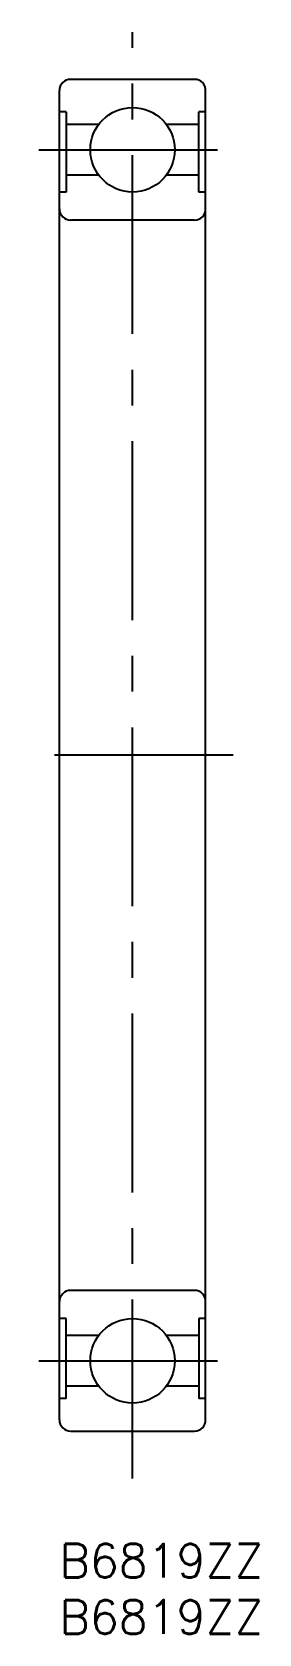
# Model space of a CAD drawing. Extents: x -2 to 18, y -8 to 134.
import ezdxf

# ---------------------------------------------------------------- set-up
doc = ezdxf.new("R2010")
doc.units = 0
doc.header["$LTSCALE"] = 0.5
doc.linetypes.add('CENTER', pattern=[50.8, 31.75, -6.35, 6.35, -6.35])
for name, color, linetype in [('MSM_CENTER', 1, 'CENTER'), ('MSM_CONTINUOUS', 7, 'CONTINUOUS'), ('MSM_PART_NUMBER', 7, 'CONTINUOUS')]:
    doc.layers.add(name, color=color, linetype=linetype)
doc.styles.get("Standard").update_dxf_attribs({"font": 'txt.shx', "height": 3, "bigfont": 'bigfont.shx'})

msp = doc.modelspace()

# ---------------------------------------------------------------- linework, layer by layer
at = {"layer": 'MSM_CENTER'}
for p, q in [((6.5, 5.8), (6.5, 134.2)), ((-1.83, 123.75), (14.83, 123.75)), ((15.44, 70), (-2.44, 70)), ((-1.83, 16.25), (14.83, 16.25))]:
    msp.add_line(p, q, dxfattribs=at)
at = {"layer": 'MSM_CONTINUOUS'}
for p, q in [((12, 130), (1, 130)), ((0, 11), (0, 129)), ((13, 11), (13, 129)), ((0.6, 127.11), (0, 127.11)), ((0.6, 127.11), (0.6, 120)), ((13, 127.11), (12.4, 127.11)), ((12.4, 120), (12.4, 127.11)), ((3.5, 126), (0.6, 126)), ((12.4, 126), (9.5, 126)), ((3.5, 121.5), (0.6, 121.5)), ((12.4, 121.5), (9.5, 121.5)), ((0.6, 120), (0, 120)), ((13, 120), (12.4, 120)), ((12, 117.5), (1, 117.5)), ((12, 22.5), (1, 22.5)), ((0.6, 20), (0, 20)), ((0.6, 12.89), (0.6, 20)), ((13, 20), (12.4, 20)), ((12.4, 20), (12.4, 12.89)), ((3.5, 18.5), (0.6, 18.5)), ((12.4, 18.5), (9.5, 18.5)), ((0.6, 12.89), (0, 12.89)), ((3.5, 14), (0.6, 14)), ((12.4, 14), (9.5, 14)), ((13, 12.89), (12.4, 12.89)), ((1, 10), (12, 10))]:
    msp.add_line(p, q, dxfattribs=at)
for centre in [(6.5, 123.75), (6.5, 16.25)]:
    msp.add_circle(centre, 3.75, dxfattribs=at)
for centre, start, end in [((1, 129), 90, 180), ((12, 129), 0, 90), ((1, 118.5), 180, 270), ((12, 118.5), 270, 0), ((1, 21.5), 90, 180), ((12, 21.5), 0, 90), ((1, 11), 180, 270), ((12, 11), 270, 0)]:
    msp.add_arc(centre, 1, start, end, dxfattribs=at)

# ---------------------------------------------------------------- texts
at = {"layer": 'MSM_PART_NUMBER'}
for p in [(0, -3), (0, -8)]:
    msp.add_text('B6819ZZ', height=3, dxfattribs=at).set_placement(p)

doc.saveas('drawing.dxf')
